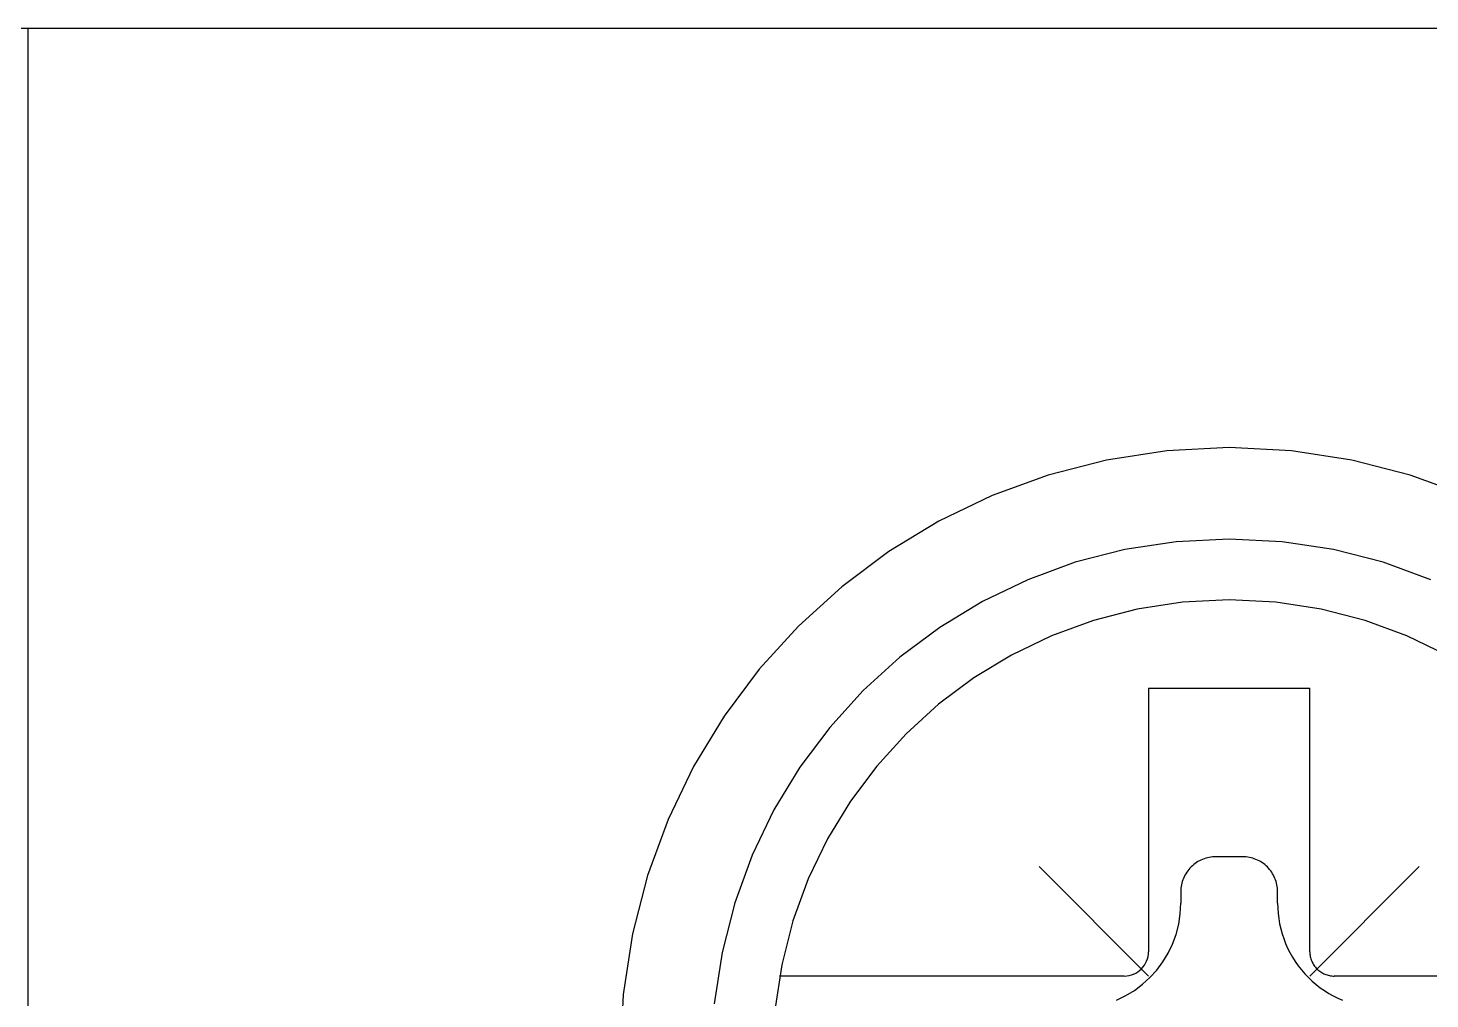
# Model space of a CAD drawing. Header units: millimetres. Extents: x -208796 to -83323, y 30910 to 103951.
# Drawn here: x -100278.11 to -100267.62, y 36570.28 to 36577.55 of the extents above; entities that cross this region are included whole.
import ezdxf

# ---------------------------------------------------------------- set-up
doc = ezdxf.new("R2010")
doc.units = ezdxf.units.MM
doc.header["$LTSCALE"] = 3

# ---------------------------------------------------------------- blocks, each defined once
blk = doc.blocks.new('*U99')
for p, q in [((-26.958, 79.4816), (-8.986, 79.4816)), ((-8.986, 0), (-8.986, 79.4816)), ((-8.986, 79.4816), (8.986, 79.4816)), ((-18.8904, 76.2504), (-19.3271, 76.1382)), ((-18.438, 76.3194), (-18.8904, 76.2504)), ((-17.972, 76.3428), (-18.438, 76.3194)), ((-17.5063, 76.3194), (-17.972, 76.3428)), ((-17.972, 76.3428), (-17.972, 76.3428)), ((-17.0538, 76.2504), (-17.5063, 76.3194)), ((-16.6173, 76.1382), (-17.0538, 76.2504)), ((-0.9184, 76.2504), (-1.3551, 76.1382)), ((-0.466, 76.3194), (-0.9184, 76.2504)), ((0, 76.3428), (-0.466, 76.3194)), ((0.4657, 76.3194), (0, 76.3428)), ((0, 76.3428), (0, 76.3428)), ((0.9182, 76.2504), (0.4657, 76.3194)), ((1.3547, 76.1382), (0.9182, 76.2504)), ((-19.3271, 76.1382), (-19.7456, 75.9849)), ((-16.1986, 75.9849), (-16.6173, 76.1382)), ((-1.3551, 76.1382), (-1.7736, 75.9849)), ((1.7734, 75.9849), (1.3547, 76.1382)), ((-19.7456, 75.9849), (-20.144, 75.7931)), ((-1.7736, 75.9849), (-2.172, 75.7931)), ((-20.144, 75.7931), (-20.5196, 75.5649)), ((-2.172, 75.7931), (-2.5476, 75.5649)), ((-18.3681, 75.6395), (-18.7526, 75.5808)), ((-17.972, 75.6594), (-18.3681, 75.6395)), ((-17.5762, 75.6395), (-17.972, 75.6594)), ((-17.972, 75.6594), (-17.972, 75.6594)), ((-17.1916, 75.5808), (-17.5762, 75.6395)), ((-0.3961, 75.6395), (-0.7806, 75.5808)), ((0, 75.6594), (-0.3961, 75.6395)), ((0.3958, 75.6395), (0, 75.6594)), ((0, 75.6594), (0, 75.6594)), ((0.7804, 75.5808), (0.3958, 75.6395)), ((-20.5196, 75.5649), (-20.8704, 75.3026)), ((-18.7526, 75.5808), (-19.1238, 75.4854)), ((-16.8205, 75.4854), (-17.1916, 75.5808)), ((-2.5476, 75.5649), (-2.8984, 75.3026)), ((-0.7806, 75.5808), (-1.1518, 75.4854)), ((1.1515, 75.4854), (0.7804, 75.5808)), ((-19.1238, 75.4854), (-19.4796, 75.3551)), ((-16.4646, 75.3551), (-16.8205, 75.4854)), ((-1.1518, 75.4854), (-1.5076, 75.3551)), ((1.5074, 75.3551), (1.1515, 75.4854)), ((-19.4796, 75.3551), (-19.8183, 75.1921)), ((-1.5076, 75.3551), (-1.8463, 75.1921)), ((-20.8704, 75.3026), (-21.1938, 75.0084)), ((-17.972, 75.2037), (-18.3216, 75.1862)), ((-17.6227, 75.1862), (-17.972, 75.2037)), ((-17.972, 75.2037), (-17.972, 75.2037)), ((-2.8984, 75.3026), (-3.2218, 75.0084)), ((0, 75.2037), (-0.3496, 75.1862)), ((0.3493, 75.1862), (0, 75.2037)), ((0, 75.2037), (0, 75.2037)), ((-19.8183, 75.1921), (-20.1375, 74.998)), ((-18.6609, 75.1343), (-18.9884, 75.0502)), ((-18.3216, 75.1862), (-18.6609, 75.1343)), ((-17.2834, 75.1343), (-17.6227, 75.1862)), ((-16.956, 75.0502), (-17.2834, 75.1343)), ((-1.8463, 75.1921), (-2.1655, 74.998)), ((-0.6889, 75.1343), (-1.0164, 75.0502)), ((-0.3496, 75.1862), (-0.6889, 75.1343)), ((0.6886, 75.1343), (0.3493, 75.1862)), ((1.016, 75.0502), (0.6886, 75.1343)), ((-21.1938, 75.0084), (-21.488, 74.685)), ((-20.1375, 74.998), (-20.4357, 74.7751)), ((-18.9884, 75.0502), (-19.3023, 74.9352)), ((-16.642, 74.9352), (-16.956, 75.0502)), ((-3.2218, 75.0084), (-3.516, 74.685)), ((-2.1655, 74.998), (-2.4637, 74.7751)), ((-1.0164, 75.0502), (-1.3303, 74.9352)), ((1.33, 74.9352), (1.016, 75.0502)), ((-19.3023, 74.9352), (-19.6011, 74.7914)), ((-16.3434, 74.7914), (-16.642, 74.9352)), ((-1.3303, 74.9352), (-1.6291, 74.7914)), ((1.6286, 74.7914), (1.33, 74.9352)), ((-19.6011, 74.7914), (-19.8828, 74.6202)), ((-1.6291, 74.7914), (-1.9108, 74.6202)), ((-21.488, 74.685), (-21.7503, 74.3342)), ((-20.4357, 74.7751), (-20.7106, 74.5251)), ((-3.516, 74.685), (-3.7783, 74.3342)), ((-2.4637, 74.7751), (-2.7386, 74.5251)), ((-19.8828, 74.6202), (-20.1459, 74.4236)), ((-1.9108, 74.6202), (-2.1739, 74.4236)), ((-20.7106, 74.5251), (-20.9606, 74.2502)), ((-18.5753, 74.5444), (-18.5753, 72.5724)), ((-18.5753, 74.5444), (-17.3687, 74.5444)), ((-17.3687, 72.5724), (-17.3687, 74.5444)), ((-2.7386, 74.5251), (-2.9886, 74.2502)), ((-0.6033, 74.5444), (-0.6033, 72.5724)), ((-0.6033, 74.5444), (0.6033, 74.5444)), ((0.6033, 72.5724), (0.6033, 74.5444)), ((-20.1459, 74.4236), (-20.3884, 74.2029)), ((-2.1739, 74.4236), (-2.4164, 74.2029)), ((-21.7503, 74.3342), (-21.9785, 73.9586)), ((-3.7783, 74.3342), (-4.0065, 73.9586)), ((-20.9606, 74.2502), (-21.1835, 73.952)), ((-20.3884, 74.2029), (-20.6091, 73.9604)), ((-2.9886, 74.2502), (-3.2115, 73.952)), ((-2.4164, 74.2029), (-2.6371, 73.9604)), ((-21.9785, 73.9586), (-22.1703, 73.5602)), ((-21.1835, 73.952), (-21.3776, 73.6328)), ((-20.6091, 73.9604), (-20.8057, 73.6973)), ((-4.0065, 73.9586), (-4.1983, 73.5602)), ((-3.2115, 73.952), (-3.4056, 73.6328)), ((-2.6371, 73.9604), (-2.8337, 73.6973)), ((-21.3776, 73.6328), (-21.5406, 73.2941)), ((-20.8057, 73.6973), (-20.9769, 73.4156)), ((-3.4056, 73.6328), (-3.5686, 73.2941)), ((-2.8337, 73.6973), (-3.0049, 73.4156)), ((-22.1703, 73.5602), (-22.3236, 73.1417)), ((-4.1983, 73.5602), (-4.3516, 73.1417)), ((-20.9769, 73.4156), (-21.1207, 73.1168)), ((-3.0049, 73.4156), (-3.1487, 73.1168)), ((-21.5406, 73.2941), (-21.6709, 72.9383)), ((-19.3943, 73.2092), (-18.5754, 72.3902)), ((-18.2478, 73.2153), (-18.2571, 73.2062)), ((-18.2379, 73.2237), (-18.2478, 73.2153)), ((-18.2278, 73.2318), (-18.2379, 73.2237)), ((-18.2172, 73.239), (-18.2278, 73.2318)), ((-18.2065, 73.246), (-18.2172, 73.239)), ((-18.1953, 73.2523), (-18.2065, 73.246)), ((-18.1838, 73.258), (-18.1953, 73.2523)), ((-18.172, 73.2631), (-18.1838, 73.258)), ((-18.1601, 73.2679), (-18.172, 73.2631)), ((-18.1479, 73.2718), (-18.1601, 73.2679)), ((-18.1356, 73.2753), (-18.1479, 73.2718)), ((-18.123, 73.278), (-18.1356, 73.2753)), ((-18.1104, 73.2803), (-18.123, 73.278)), ((-18.0975, 73.2818), (-18.1104, 73.2803)), ((-18.0846, 73.2827), (-18.0975, 73.2818)), ((-18.0715, 73.283), (-18.0846, 73.2827)), ((-17.8724, 73.283), (-18.0715, 73.283)), ((-18.0715, 73.283), (-18.0715, 73.283)), ((-17.8595, 73.2827), (-17.8724, 73.283)), ((-17.8465, 73.2818), (-17.8595, 73.2827)), ((-17.8338, 73.2803), (-17.8465, 73.2818)), ((-17.821, 73.278), (-17.8338, 73.2803)), ((-17.8086, 73.2753), (-17.821, 73.278)), ((-17.7962, 73.2718), (-17.8086, 73.2753)), ((-17.7841, 73.2679), (-17.7962, 73.2718)), ((-17.772, 73.2631), (-17.7841, 73.2679)), ((-17.7604, 73.258), (-17.772, 73.2631)), ((-17.7489, 73.2523), (-17.7604, 73.258)), ((-17.7378, 73.246), (-17.7489, 73.2523)), ((-17.7268, 73.239), (-17.7378, 73.246)), ((-17.7164, 73.2318), (-17.7268, 73.239)), ((-17.7061, 73.2237), (-17.7164, 73.2318)), ((-17.6963, 73.2153), (-17.7061, 73.2237)), ((-17.6868, 73.2062), (-17.6963, 73.2153)), ((-17.3685, 72.3902), (-16.5497, 73.2092)), ((-3.5686, 73.2941), (-3.6989, 72.9383)), ((-1.4223, 73.2092), (-0.6034, 72.3902)), ((-0.2758, 73.2153), (-0.2851, 73.2062)), ((-0.2659, 73.2237), (-0.2758, 73.2153)), ((-0.2558, 73.2318), (-0.2659, 73.2237)), ((-0.2452, 73.239), (-0.2558, 73.2318)), ((-0.2345, 73.246), (-0.2452, 73.239)), ((-0.2233, 73.2523), (-0.2345, 73.246)), ((-0.2118, 73.258), (-0.2233, 73.2523)), ((-0.2, 73.2631), (-0.2118, 73.258)), ((-0.1881, 73.2679), (-0.2, 73.2631)), ((-0.1759, 73.2718), (-0.1881, 73.2679)), ((-0.1636, 73.2753), (-0.1759, 73.2718)), ((-0.151, 73.278), (-0.1636, 73.2753)), ((-0.1384, 73.2803), (-0.151, 73.278)), ((-0.1255, 73.2818), (-0.1384, 73.2803)), ((-0.1126, 73.2827), (-0.1255, 73.2818)), ((-0.0995, 73.283), (-0.1126, 73.2827)), ((0.0996, 73.283), (-0.0995, 73.283)), ((-0.0995, 73.283), (-0.0995, 73.283)), ((0.1125, 73.2827), (0.0996, 73.283)), ((0.1255, 73.2818), (0.1125, 73.2827)), ((0.1382, 73.2803), (0.1255, 73.2818)), ((0.151, 73.278), (0.1382, 73.2803)), ((0.1634, 73.2753), (0.151, 73.278)), ((0.1758, 73.2718), (0.1634, 73.2753)), ((0.1879, 73.2679), (0.1758, 73.2718)), ((0.2, 73.2631), (0.1879, 73.2679)), ((0.2116, 73.258), (0.2, 73.2631)), ((0.2231, 73.2523), (0.2116, 73.258)), ((0.2342, 73.246), (0.2231, 73.2523)), ((0.2452, 73.239), (0.2342, 73.246)), ((0.2556, 73.2318), (0.2452, 73.239)), ((0.2659, 73.2237), (0.2556, 73.2318)), ((0.2757, 73.2153), (0.2659, 73.2237)), ((0.2852, 73.2062), (0.2757, 73.2153)), ((0.6035, 72.3902), (1.4223, 73.2092)), ((-22.3236, 73.1417), (-22.4358, 72.705)), ((-21.1207, 73.1168), (-21.2357, 72.8029)), ((-18.3189, 73.1092), (-18.3228, 73.097)), ((-18.3141, 73.1211), (-18.3189, 73.1092)), ((-18.309, 73.1329), (-18.3141, 73.1211)), ((-18.3033, 73.1444), (-18.309, 73.1329)), ((-18.297, 73.1556), (-18.3033, 73.1444)), ((-18.29, 73.1663), (-18.297, 73.1556)), ((-18.2827, 73.1769), (-18.29, 73.1663)), ((-18.2746, 73.187), (-18.2827, 73.1769)), ((-18.2662, 73.1969), (-18.2746, 73.187)), ((-18.2571, 73.2062), (-18.2662, 73.1969)), ((-18.2571, 73.2062), (-18.2571, 73.2062)), ((-17.6779, 73.1969), (-17.6868, 73.2062)), ((-17.6868, 73.2062), (-17.6868, 73.2062)), ((-17.6695, 73.187), (-17.6779, 73.1969)), ((-17.6616, 73.1769), (-17.6695, 73.187)), ((-17.6541, 73.1663), (-17.6616, 73.1769)), ((-17.6473, 73.1556), (-17.6541, 73.1663)), ((-17.641, 73.1444), (-17.6473, 73.1556)), ((-17.6353, 73.1329), (-17.641, 73.1444)), ((-17.63, 73.1211), (-17.6353, 73.1329)), ((-17.6255, 73.1092), (-17.63, 73.1211)), ((-17.6214, 73.097), (-17.6255, 73.1092)), ((-4.3516, 73.1417), (-4.4638, 72.705)), ((-3.1487, 73.1168), (-3.2637, 72.8029)), ((-0.3469, 73.1092), (-0.3508, 73.097)), ((-0.3421, 73.1211), (-0.3469, 73.1092)), ((-0.337, 73.1329), (-0.3421, 73.1211)), ((-0.3313, 73.1444), (-0.337, 73.1329)), ((-0.325, 73.1556), (-0.3313, 73.1444)), ((-0.318, 73.1663), (-0.325, 73.1556)), ((-0.3107, 73.1769), (-0.318, 73.1663)), ((-0.3026, 73.187), (-0.3107, 73.1769)), ((-0.2942, 73.1969), (-0.3026, 73.187)), ((-0.2851, 73.2062), (-0.2942, 73.1969)), ((-0.2851, 73.2062), (-0.2851, 73.2062)), ((0.2941, 73.1969), (0.2852, 73.2062)), ((0.2852, 73.2062), (0.2852, 73.2062)), ((0.3025, 73.187), (0.2941, 73.1969)), ((0.3104, 73.1769), (0.3025, 73.187)), ((0.3179, 73.1663), (0.3104, 73.1769)), ((0.3247, 73.1556), (0.3179, 73.1663)), ((0.331, 73.1444), (0.3247, 73.1556)), ((0.3367, 73.1329), (0.331, 73.1444)), ((0.342, 73.1211), (0.3367, 73.1329)), ((0.3465, 73.1092), (0.342, 73.1211)), ((0.3506, 73.097), (0.3465, 73.1092)), ((-18.3337, 73.0337), (-18.334, 73.0206)), ((-18.334, 73.0206), (-18.334, 72.936)), ((-18.3328, 73.0466), (-18.3337, 73.0337)), ((-18.3313, 73.0595), (-18.3328, 73.0466)), ((-18.329, 73.0721), (-18.3313, 73.0595)), ((-18.3263, 73.0847), (-18.329, 73.0721)), ((-18.3228, 73.097), (-18.3263, 73.0847)), ((-17.6181, 73.0847), (-17.6214, 73.097)), ((-17.6151, 73.0721), (-17.6181, 73.0847)), ((-17.613, 73.0595), (-17.6151, 73.0721)), ((-17.6113, 73.0466), (-17.613, 73.0595)), ((-17.6104, 73.0337), (-17.6113, 73.0466)), ((-17.6099, 73.0206), (-17.6104, 73.0337)), ((-17.6099, 72.936), (-17.6099, 73.0206)), ((-17.6099, 73.0206), (-17.6099, 73.0206)), ((-0.3617, 73.0337), (-0.362, 73.0206)), ((-0.362, 73.0206), (-0.362, 72.936)), ((-0.3608, 73.0466), (-0.3617, 73.0337)), ((-0.3593, 73.0595), (-0.3608, 73.0466)), ((-0.357, 73.0721), (-0.3593, 73.0595)), ((-0.3543, 73.0847), (-0.357, 73.0721)), ((-0.3508, 73.097), (-0.3543, 73.0847)), ((0.3539, 73.0847), (0.3506, 73.097)), ((0.3569, 73.0721), (0.3539, 73.0847)), ((0.359, 73.0595), (0.3569, 73.0721)), ((0.3607, 73.0466), (0.359, 73.0595)), ((0.3616, 73.0337), (0.3607, 73.0466)), ((0.3621, 73.0206), (0.3616, 73.0337)), ((0.3621, 72.936), (0.3621, 73.0206)), ((0.3621, 73.0206), (0.3621, 73.0206)), ((-21.6709, 72.9383), (-21.7663, 72.5671)), ((-18.3382, 72.8557), (-18.334, 72.936)), ((-17.6099, 72.936), (-17.6099, 72.936)), ((-17.6099, 72.936), (-17.609, 72.8971)), ((-17.609, 72.8971), (-17.6062, 72.8583)), ((-3.6989, 72.9383), (-3.7943, 72.5671)), ((-0.3662, 72.8557), (-0.362, 72.936)), ((0.3621, 72.936), (0.3621, 72.936)), ((0.3621, 72.936), (0.363, 72.8971)), ((0.363, 72.8971), (0.3658, 72.8583)), ((-21.2357, 72.8029), (-21.3198, 72.4754)), ((-18.3501, 72.7775), (-18.3382, 72.8557)), ((-17.6062, 72.8583), (-17.6014, 72.8199)), ((-17.6014, 72.8199), (-17.5948, 72.7818)), ((-3.2637, 72.8029), (-3.3478, 72.4754)), ((-0.3781, 72.7775), (-0.3662, 72.8557)), ((0.3658, 72.8583), (0.3706, 72.8199)), ((0.3706, 72.8199), (0.3772, 72.7818)), ((-22.4358, 72.705), (-22.5049, 72.2526)), ((-18.396, 72.6296), (-18.3696, 72.7021)), ((-18.3696, 72.7021), (-18.3501, 72.7775)), ((-17.5948, 72.7818), (-17.5864, 72.7443)), ((-17.5864, 72.7443), (-17.5761, 72.7072)), ((-17.5761, 72.7072), (-17.5641, 72.6708)), ((-4.4638, 72.705), (-4.5329, 72.2526)), ((-0.424, 72.6296), (-0.3976, 72.7021)), ((-0.3976, 72.7021), (-0.3781, 72.7775)), ((0.3772, 72.7818), (0.3856, 72.7443)), ((0.3856, 72.7443), (0.3959, 72.7072)), ((0.3959, 72.7072), (0.4079, 72.6708)), ((-18.4292, 72.5609), (-18.396, 72.6296)), ((-17.5641, 72.6708), (-17.5501, 72.6348)), ((-17.5501, 72.6348), (-17.5347, 72.5998)), ((-17.5347, 72.5998), (-17.5174, 72.5654)), ((-0.4572, 72.5609), (-0.424, 72.6296)), ((0.4079, 72.6708), (0.4219, 72.6348)), ((0.4219, 72.6348), (0.4373, 72.5998)), ((0.4373, 72.5998), (0.4546, 72.5654)), ((-21.7663, 72.5671), (-21.8249, 72.1826)), ((-21.3198, 72.4754), (-21.3717, 72.1361)), ((-18.6067, 72.4707), (-18.5976, 72.4858)), ((-18.5976, 72.4858), (-18.5898, 72.5016)), ((-18.5898, 72.5016), (-18.5837, 72.5185)), ((-18.5837, 72.5185), (-18.5791, 72.5359)), ((-18.5791, 72.5359), (-18.5764, 72.5539)), ((-18.5764, 72.5539), (-18.5753, 72.5724)), ((-18.5139, 72.4354), (-18.4686, 72.4959)), ((-18.4686, 72.4959), (-18.4292, 72.5609)), ((-17.5174, 72.5654), (-17.4985, 72.532)), ((-17.4985, 72.532), (-17.4778, 72.4993)), ((-17.4778, 72.4993), (-17.4557, 72.4678)), ((-17.3687, 72.5724), (-17.3687, 72.5724)), ((-17.3687, 72.5724), (-17.3686, 72.5635)), ((-17.3686, 72.5635), (-17.3679, 72.5545)), ((-17.3679, 72.5545), (-17.3669, 72.5457)), ((-17.3669, 72.5457), (-17.3652, 72.5368)), ((-17.3652, 72.5368), (-17.3634, 72.5282)), ((-17.3634, 72.5282), (-17.361, 72.5195)), ((-17.361, 72.5195), (-17.3582, 72.5111)), ((-17.3582, 72.5111), (-17.3549, 72.5027)), ((-17.3549, 72.5027), (-17.3515, 72.4948)), ((-17.3515, 72.4948), (-17.3474, 72.4868)), ((-17.3474, 72.4868), (-17.3431, 72.4791)), ((-17.3431, 72.4791), (-17.3382, 72.4714)), ((-3.7943, 72.5671), (-3.8529, 72.1826)), ((-3.3478, 72.4754), (-3.3997, 72.1361)), ((-0.6347, 72.4707), (-0.6256, 72.4858)), ((-0.6256, 72.4858), (-0.6178, 72.5016)), ((-0.6178, 72.5016), (-0.6117, 72.5185)), ((-0.6117, 72.5185), (-0.6071, 72.5359)), ((-0.6071, 72.5359), (-0.6044, 72.5539)), ((-0.6044, 72.5539), (-0.6033, 72.5724)), ((-0.5419, 72.4354), (-0.4966, 72.4959)), ((-0.4966, 72.4959), (-0.4572, 72.5609)), ((0.4546, 72.5654), (0.4735, 72.532)), ((0.4735, 72.532), (0.4942, 72.4993)), ((0.4942, 72.4993), (0.5163, 72.4678)), ((0.6033, 72.5724), (0.6033, 72.5724)), ((0.6033, 72.5724), (0.6034, 72.5635)), ((0.6034, 72.5635), (0.6041, 72.5545)), ((0.6041, 72.5545), (0.6051, 72.5457)), ((0.6051, 72.5457), (0.6068, 72.5368)), ((0.6068, 72.5368), (0.6086, 72.5282)), ((0.6086, 72.5282), (0.611, 72.5195)), ((0.611, 72.5195), (0.6138, 72.5111)), ((0.6138, 72.5111), (0.6171, 72.5027)), ((0.6171, 72.5027), (0.6205, 72.4948)), ((0.6205, 72.4948), (0.6246, 72.4868)), ((0.6246, 72.4868), (0.6289, 72.4791)), ((0.6289, 72.4791), (0.6338, 72.4714)), ((-18.7576, 72.3902), (-21.3355, 72.3902)), ((-18.7576, 72.3902), (-18.7391, 72.3913)), ((-18.7576, 72.3902), (-18.7576, 72.3902)), ((-18.7391, 72.3913), (-18.7211, 72.394)), ((-18.7211, 72.394), (-18.7037, 72.3985)), ((-18.7037, 72.3985), (-18.6868, 72.4046)), ((-18.6868, 72.4046), (-18.671, 72.4124)), ((-18.671, 72.4124), (-18.6559, 72.4215)), ((-18.6559, 72.4215), (-18.6419, 72.432)), ((-18.6419, 72.432), (-18.6288, 72.4436)), ((-18.6288, 72.4436), (-18.6172, 72.4567)), ((-18.6207, 72.3287), (-18.5646, 72.3794)), ((-18.6172, 72.4567), (-18.6067, 72.4707)), ((-18.5646, 72.3794), (-18.5139, 72.4354)), ((-17.4557, 72.4678), (-17.4318, 72.4372)), ((-17.4318, 72.4372), (-17.4064, 72.4078)), ((-17.4064, 72.4078), (-17.3793, 72.3793)), ((-17.3793, 72.3793), (-17.3793, 72.3793)), ((-17.3793, 72.3793), (-17.3511, 72.3525)), ((-17.3382, 72.4714), (-17.3331, 72.4642)), ((-17.3331, 72.4642), (-17.3275, 72.4571)), ((-17.3275, 72.4571), (-17.3217, 72.4503)), ((-17.3217, 72.4503), (-17.3153, 72.4436)), ((-17.3153, 72.4436), (-17.3153, 72.4436)), ((-17.3153, 72.4436), (-17.3089, 72.4375)), ((-17.3089, 72.4375), (-17.3021, 72.4316)), ((-17.3021, 72.4316), (-17.295, 72.4261)), ((-17.295, 72.4261), (-17.2876, 72.4209)), ((-17.2876, 72.4209), (-17.2802, 72.4162)), ((-17.2802, 72.4162), (-17.2724, 72.4118)), ((-17.2724, 72.4118), (-17.2644, 72.4078)), ((-17.2644, 72.4078), (-17.2562, 72.4041)), ((-17.2562, 72.4041), (-17.248, 72.401)), ((-17.248, 72.401), (-17.2396, 72.3982)), ((-17.2396, 72.3982), (-17.231, 72.3959)), ((-17.231, 72.3959), (-17.2222, 72.3938)), ((-17.2222, 72.3938), (-17.2135, 72.3923)), ((-17.2135, 72.3923), (-17.2045, 72.3911)), ((-17.2045, 72.3911), (-17.1955, 72.3905)), ((-17.1955, 72.3905), (-17.1864, 72.3902)), ((-14.6085, 72.3902), (-17.1864, 72.3902)), ((-0.7856, 72.3902), (-3.3635, 72.3902)), ((-0.7856, 72.3902), (-0.7671, 72.3913)), ((-0.7856, 72.3902), (-0.7856, 72.3902)), ((-0.7671, 72.3913), (-0.7491, 72.394)), ((-0.7491, 72.394), (-0.7317, 72.3985)), ((-0.7317, 72.3985), (-0.7148, 72.4046)), ((-0.7148, 72.4046), (-0.699, 72.4124)), ((-0.699, 72.4124), (-0.6839, 72.4215)), ((-0.6839, 72.4215), (-0.6699, 72.432)), ((-0.6699, 72.432), (-0.6568, 72.4436)), ((-0.6568, 72.4436), (-0.6452, 72.4567)), ((-0.6487, 72.3287), (-0.5926, 72.3794)), ((-0.6452, 72.4567), (-0.6347, 72.4707)), ((-0.5926, 72.3794), (-0.5419, 72.4354)), ((0.5163, 72.4678), (0.5402, 72.4372)), ((0.5402, 72.4372), (0.5656, 72.4078)), ((0.5656, 72.4078), (0.5927, 72.3793)), ((0.5927, 72.3793), (0.5927, 72.3793)), ((0.5927, 72.3793), (0.6209, 72.3525)), ((0.6338, 72.4714), (0.6389, 72.4642)), ((0.6389, 72.4642), (0.6445, 72.4571)), ((0.6445, 72.4571), (0.6503, 72.4503)), ((0.6503, 72.4503), (0.6567, 72.4436)), ((0.6567, 72.4436), (0.6567, 72.4436)), ((0.6567, 72.4436), (0.6631, 72.4375)), ((0.6631, 72.4375), (0.6699, 72.4316)), ((0.6699, 72.4316), (0.677, 72.4261)), ((0.677, 72.4261), (0.6844, 72.4209)), ((0.6844, 72.4209), (0.6918, 72.4162)), ((0.6918, 72.4162), (0.6996, 72.4118)), ((0.6996, 72.4118), (0.7076, 72.4078)), ((0.7076, 72.4078), (0.7158, 72.4041)), ((0.7158, 72.4041), (0.724, 72.401)), ((0.724, 72.401), (0.7324, 72.3982)), ((0.7324, 72.3982), (0.741, 72.3959)), ((0.741, 72.3959), (0.7498, 72.3938)), ((0.7498, 72.3938), (0.7585, 72.3923)), ((0.7585, 72.3923), (0.7675, 72.3911)), ((0.7675, 72.3911), (0.7765, 72.3905)), ((0.7765, 72.3905), (0.7856, 72.3902)), ((3.3635, 72.3902), (0.7856, 72.3902)), ((-18.7462, 72.2439), (-18.6812, 72.2833)), ((-18.6812, 72.2833), (-18.6207, 72.3287)), ((-17.3511, 72.3525), (-17.3217, 72.3271)), ((-17.3217, 72.3271), (-17.2912, 72.3034)), ((-17.2912, 72.3034), (-17.2595, 72.2811)), ((-17.2595, 72.2811), (-17.227, 72.2605)), ((-0.7742, 72.2439), (-0.7092, 72.2833)), ((-0.7092, 72.2833), (-0.6487, 72.3287)), ((0.6209, 72.3525), (0.6503, 72.3271)), ((0.6503, 72.3271), (0.6808, 72.3034)), ((0.6808, 72.3034), (0.7125, 72.2811)), ((0.7125, 72.2811), (0.745, 72.2605)), ((-22.5049, 72.2526), (-22.5283, 71.7866)), ((-18.8149, 72.2107), (-18.7462, 72.2439)), ((-17.227, 72.2605), (-17.1935, 72.2416)), ((-17.1935, 72.2416), (-17.1592, 72.2243)), ((-17.1592, 72.2243), (-17.124, 72.2087)), ((-4.5329, 72.2526), (-4.5563, 71.7866)), ((-0.8429, 72.2107), (-0.7742, 72.2439)), ((0.745, 72.2605), (0.7785, 72.2416)), ((0.7785, 72.2416), (0.8128, 72.2243)), ((0.8128, 72.2243), (0.848, 72.2087))]:
    blk.add_line(p, q)

msp = doc.modelspace()

# ---------------------------------------------------------------- block references
for p in [(-100269.12, 36498.064), (-100251.148, 36498.064)]:
    msp.add_blockref('*U99', p)

doc.saveas('drawing.dxf')
